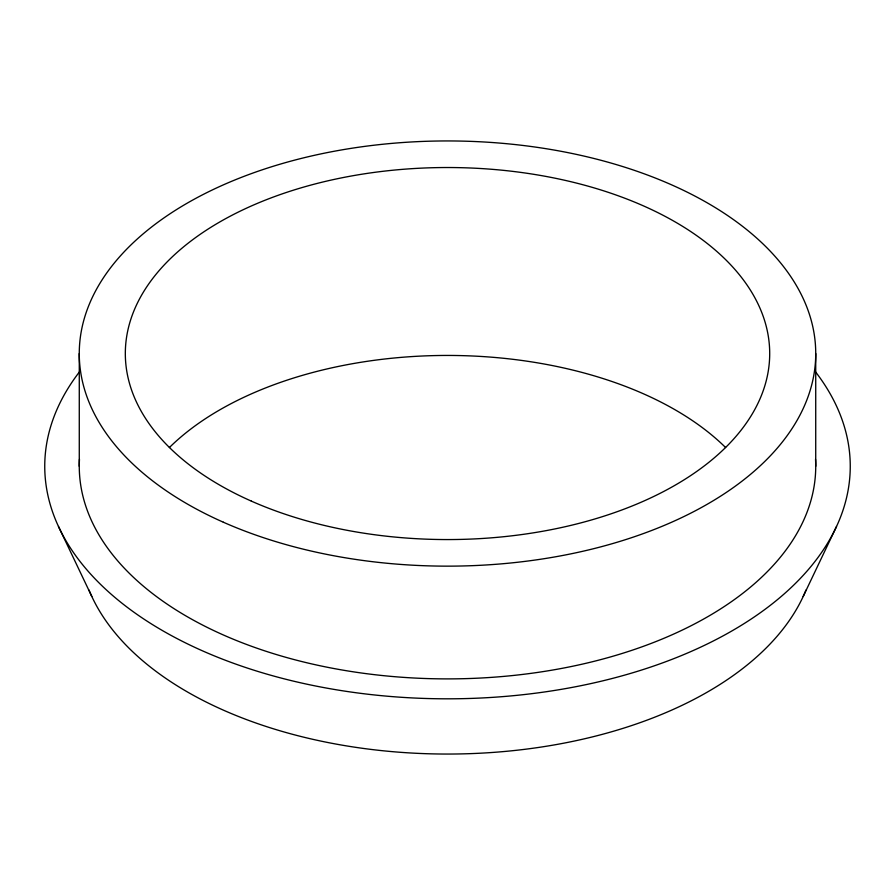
<?xml version="1.0" encoding="UTF-8"?>
<svg xmlns="http://www.w3.org/2000/svg" width="895" height="895" viewBox="0 0 895 895"><rect width="100%" height="100%" fill="white"/><g stroke="black" fill="none" stroke-linecap="round" stroke-linejoin="round"><path stroke-width="1.34" d="M803.184 596.484L836.523 526.473M58.477 526.473L91.816 596.484M815.725 353.547L815.725 466.295M79.275 353.547L79.275 466.295M169.39 447.534A322.2 186.026 0 0 1 725.61 447.534M805.981 590.062A368.225 212.596 0 0 1 447.5 754.049A368.225 212.596 0 0 1 89.019 590.062M815.602 371.94A402.75 232.521 0 0 1 447.5 698.816A402.75 232.521 0 0 1 79.398 371.94M815.535 459.348A368.225 212.596 0 0 1 447.5 678.891A368.225 212.596 0 0 1 79.465 459.348M223.336 522.21A368.225 212.596 0 0 0 812.582 381.292A368.225 212.596 0 0 0 306.582 157.128A368.225 212.596 0 0 0 223.336 522.21M251.361 501.122A322.2 186.026 0 0 0 766.948 377.824A322.2 186.026 0 0 0 324.203 181.685A322.2 186.026 0 0 0 251.361 501.122"/></g></svg>
